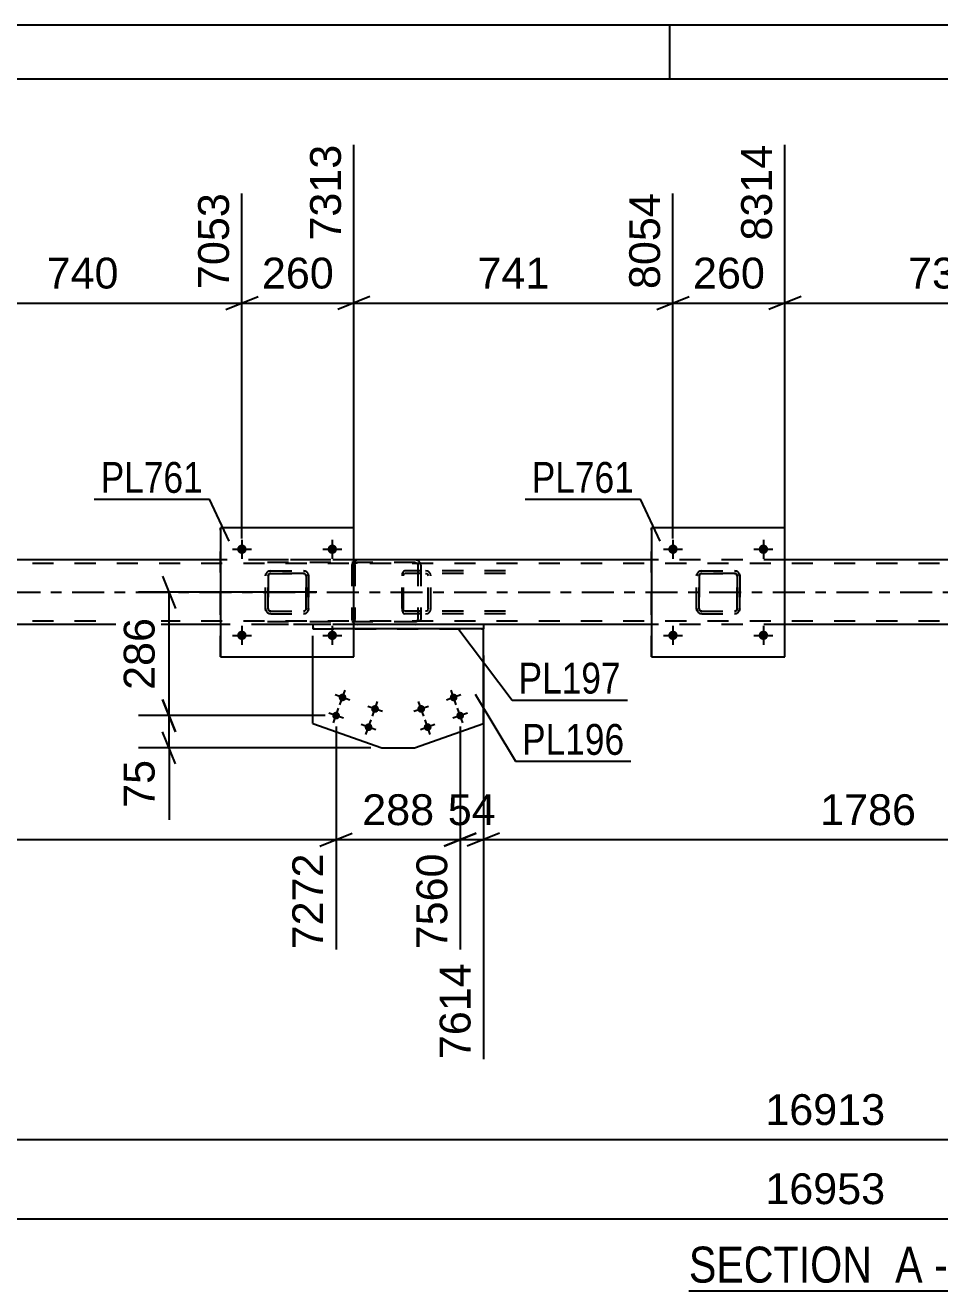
# Model space of a CAD drawing. Header units: millimetres. Extents: x -121 to 720, y -404 to 190.
# Drawn here: x 240 to 324.9, y 72.9 to 190.5 of the extents above; entities that cross this region are included whole.
import ezdxf

# ---------------------------------------------------------------- set-up
doc = ezdxf.new("R2010")
doc.units = ezdxf.units.MM
doc.linetypes.add('DXK_LINE_DOT2', pattern=[3.9198, 1.9599, -1.9599])
doc.linetypes.add('DXK_LINE_DOT3', pattern=[5.9187, 2.979, -0.9799, 0.9799, -0.9799])
doc.styles.add('Arial', font='ARIAL.TTF', dxfattribs={"height": 0.2})
doc.styles.add('Arial Narrow', font='ARIALN.TTF', dxfattribs={"height": 0.2})

# ---------------------------------------------------------------- blocks, each defined once
blk = doc.blocks.new('Unknown-318886794-1117')
at = {"color": 5, "linetype": 'Continuous'}
for p, q in [((719.87, 190.49), (-121.13, 190.49)), ((299.87, 185.49), (299.87, 190.49)), ((714.87, 185.49), (-116.13, 185.49))]:
    blk.add_line(p, q, dxfattribs=at)
blk = doc.blocks.new('Unknown-318886794-12 - 1713')
at = {"color": 6, "linetype": 'Continuous'}
blk.add_line((301.65, 72.94), (329.3, 72.94), dxfattribs=at)
at = {"color": 0, "linetype": 'Continuous'}
for points in [[(319.76, 73.69), (319.76, 77.19), (301.65, 77.19), (301.65, 73.69)], [(323.37, 73.69), (323.37, 77.19), (320.81, 77.19), (320.81, 73.69)], [(325.69, 73.69), (325.69, 77.19), (324.42, 77.19), (324.42, 73.69)], [(329.3, 73.69), (329.3, 77.19), (326.74, 77.19), (326.74, 73.69)]]:
    blk.add_wipeout(points, dxfattribs=at)
at = {"color": 7, "linetype": 'Continuous', "style": 'Arial Narrow'}
for s, p in [('SECTION ', (301.65, 73.69)), ('A', (320.81, 73.69)), ('A', (326.74, 73.69)), ('-', (324.42, 73.69))]:
    blk.add_text(s, height=3.34, dxfattribs=at).set_placement(p)
blk = doc.blocks.new('Part-318886794-1857 - 1713')
at = {"color": 7, "linetype": 'DXK_LINE_DOT2'}
for p in [(282.56, 134.42), (266.71, 131.82)]:
    blk.add_line(p, (266.71, 134.42), dxfattribs=at)
at = {"color": 2, "linetype": 'Continuous'}
for p, q in [((282.56, 125.64), (282.56, 134.42)), ((266.71, 125.64), (266.71, 131.82)), ((266.71, 125.64), (273.11, 123.37)), ((276.15, 123.37), (282.56, 125.64)), ((273.11, 123.37), (276.15, 123.37))]:
    blk.add_line(p, q, dxfattribs=at)
blk = doc.blocks.new('Bolt-318886794-1748 - 1713')
at = {"linetype": 'Continuous'}
for points in [[(279.45, 127.93, -1), (280.13, 128.17, -1)], [(276.44, 126.86, -1), (277.12, 127.1, -1)], [(280.06, 126.24, -1), (280.74, 126.48, -1)], [(277.04, 125.17, -1), (277.72, 125.41, -1)]]:
    blk.add_hatch(color=1, dxfattribs=at).paths.add_polyline_path(points)
at = {"color": 1, "linetype": 'Continuous'}
for p, q in [((280.47, 128.29), (279.12, 127.81)), ((280.03, 127.37), (279.55, 128.73)), ((277.46, 127.22), (276.1, 126.74)), ((277.02, 126.31), (276.54, 127.66)), ((280.64, 125.68), (280.16, 127.04)), ((277.62, 124.61), (277.14, 125.97)), ((281.07, 126.6), (279.72, 126.12)), ((278.06, 125.53), (276.7, 125.05))]:
    blk.add_line(p, q, dxfattribs=at)
blk = doc.blocks.new('Bolt-318886794-2149 - 1713')
at = {"linetype": 'Continuous'}
for points in [[(300.61, 133.82, -1), (299.73, 133.82, -1)], [(309.01, 133.82, -1), (308.13, 133.82, -1)]]:
    blk.add_hatch(color=1, dxfattribs=at).paths.add_polyline_path(points)
at = {"color": 1, "linetype": 'Continuous'}
for p, q in [((300.17, 134.7), (300.17, 132.94)), ((308.57, 134.7), (308.57, 132.94)), ((299.29, 133.82), (301.05, 133.82)), ((307.69, 133.82), (309.45, 133.82))]:
    blk.add_line(p, q, dxfattribs=at)
blk = doc.blocks.new('Part-318886794-1800 - 1713')
at = {"color": 7, "linetype": 'DXK_LINE_DOT2'}
for p, q in [((638.52, 140.5), (-22, 140.5)), ((270.52, 140.82), (258.12, 140.82)), ((310.57, 140.82), (298.17, 140.82)), ((638.52, 135.14), (-22, 135.14)), ((282.56, 134.82), (258.12, 134.82)), ((310.57, 134.82), (298.17, 134.82))]:
    blk.add_line(p, q, dxfattribs=at)
at = {"color": 2, "linetype": 'Continuous'}
for p, q in [((258.12, 140.82), (230.52, 140.82)), ((298.17, 140.82), (270.52, 140.82)), ((338.12, 140.82), (310.57, 140.82)), ((258.12, 134.82), (230.52, 134.82)), ((298.17, 134.82), (282.56, 134.82)), ((338.12, 134.82), (310.57, 134.82))]:
    blk.add_line(p, q, dxfattribs=at)
at = {"color": 7, "linetype": 'DXK_LINE_DOT3'}
blk.add_line((-22, 137.82), (638.52, 137.82), dxfattribs=at)
blk = doc.blocks.new('Bolt-318886794-1847 - 1713')
at = {"linetype": 'Continuous'}
for points in [[(269.13, 128.17, -1), (269.81, 127.93, -1)], [(272.15, 127.1, -1), (272.83, 126.86, -1)], [(268.53, 126.48, -1), (269.21, 126.24, -1)], [(271.55, 125.41, -1), (272.23, 125.17, -1)]]:
    blk.add_hatch(color=1, dxfattribs=at).paths.add_polyline_path(points)
at = {"color": 1, "linetype": 'Continuous'}
for p, q in [((270.15, 127.81), (268.79, 128.29)), ((269.23, 127.37), (269.71, 128.73)), ((268.63, 125.68), (269.11, 127.04)), ((273.17, 126.74), (271.81, 127.22)), ((272.25, 126.31), (272.73, 127.66)), ((269.55, 126.12), (268.19, 126.6)), ((271.65, 124.61), (272.13, 125.97)), ((272.56, 125.05), (271.21, 125.53))]:
    blk.add_line(p, q, dxfattribs=at)
blk = doc.blocks.new('Part-318886794-1852 - 1713')
at = {"color": 7, "linetype": 'DXK_LINE_DOT2'}
for p, q in [((282.56, 134.82), (266.71, 134.82)), ((266.71, 134.82), (266.71, 134.42)), ((270.52, 134.82), (266.71, 134.82)), ((266.71, 134.42), (282.56, 134.42)), ((270.52, 134.42), (266.71, 134.42))]:
    blk.add_line(p, q, dxfattribs=at)
at = {"color": 2, "linetype": 'Continuous'}
for p, q in [((282.56, 134.82), (270.52, 134.82)), ((282.56, 134.42), (270.52, 134.42)), ((282.56, 134.82), (282.56, 134.82)), ((282.56, 134.82), (282.56, 134.42))]:
    blk.add_line(p, q, dxfattribs=at)
blk = doc.blocks.new('Bolt-318886794-2151 - 1713')
at = {"linetype": 'Continuous'}
for points in [[(260.56, 133.82, -1), (259.68, 133.82, -1)], [(268.96, 133.82, -1), (268.08, 133.82, -1)]]:
    blk.add_hatch(color=1, dxfattribs=at).paths.add_polyline_path(points)
at = {"color": 1, "linetype": 'Continuous'}
for p, q in [((260.12, 134.7), (260.12, 132.94)), ((268.52, 134.7), (268.52, 132.94)), ((259.24, 133.82), (261, 133.82)), ((267.64, 133.82), (269.4, 133.82))]:
    blk.add_line(p, q, dxfattribs=at)
blk = doc.blocks.new('Part-318886794-2063 - 1713')
at = {"color": 7, "linetype": 'DXK_LINE_DOT2'}
for p, q in [((275.02, 139.52), (275, 139.34)), ((275, 136.3), (275, 139.34)), ((275.08, 139.68), (275.02, 139.52)), ((275.16, 139.78), (275.08, 139.68)), ((275.13, 139.34), (275.14, 139.43)), ((275.13, 136.3), (275.13, 139.34)), ((275.14, 139.43), (275.17, 139.51)), ((275.27, 139.82), (275.16, 139.78)), ((275.17, 139.51), (275.22, 139.56)), ((275.22, 139.56), (275.27, 139.58)), ((284.62, 139.82), (275.27, 139.82)), ((284.62, 139.58), (275.27, 139.58)), ((276.73, 139.58), (276.73, 139.82)), ((277.37, 139.78), (277.18, 139.82)), ((277.18, 139.58), (277.28, 139.56)), ((277.28, 139.56), (277.36, 139.51)), ((277.36, 139.51), (277.41, 139.43)), ((277.41, 139.43), (277.43, 139.34)), ((277.43, 136.3), (277.43, 139.34)), ((277.68, 139.34), (277.64, 139.52)), ((277.68, 136.3), (277.68, 139.34)), ((275, 136.3), (275.02, 136.11)), ((275.02, 136.11), (275.08, 135.96)), ((275.08, 135.96), (275.16, 135.85)), ((275.14, 136.2), (275.13, 136.3)), ((275.17, 136.13), (275.14, 136.2)), ((275.16, 135.85), (275.27, 135.82)), ((275.22, 136.07), (275.17, 136.13)), ((275.27, 136.06), (275.22, 136.07)), ((284.62, 136.06), (275.27, 136.06)), ((284.62, 135.82), (275.27, 135.82)), ((276.73, 135.82), (276.73, 136.06)), ((277.28, 136.07), (277.18, 136.06)), ((277.18, 135.82), (277.37, 135.85)), ((277.36, 136.13), (277.28, 136.07)), ((277.41, 136.2), (277.36, 136.13)), ((277.43, 136.3), (277.41, 136.2)), ((277.64, 136.11), (277.68, 136.3))]:
    blk.add_line(p, q, dxfattribs=at)
for centre, start, end in [((277.19, 139.32), 23.8951, 68.8487), ((277.19, 136.31), 291.1513, 336.1049)]:
    blk.add_arc(centre, 0.492, start, end, dxfattribs=at)
blk = doc.blocks.new('Part-318886794-2068 - 1713')
at = {"color": 2, "linetype": 'Continuous'}
for p, q in [((258.12, 143.82), (258.12, 131.82)), ((270.52, 143.82), (258.12, 143.82)), ((270.52, 131.82), (270.52, 143.82)), ((258.12, 131.82), (270.52, 131.82))]:
    blk.add_line(p, q, dxfattribs=at)
at = {"color": 7, "linetype": 'DXK_LINE_DOT2'}
for p, q in [((258.12, 131.82), (258.12, 143.82)), ((270.52, 131.82), (270.52, 143.82))]:
    blk.add_line(p, q, dxfattribs=at)
blk = doc.blocks.new('Part-318886794-2069 - 1713')
at = {"color": 7, "linetype": 'DXK_LINE_DOT2'}
for p, q in [((302.37, 139.34), (302.41, 139.52)), ((302.41, 139.52), (302.37, 139.34)), ((302.37, 136.3), (302.37, 139.34)), ((302.37, 139.34), (302.37, 139.34)), ((302.37, 136.3), (302.37, 139.34)), ((302.61, 139.34), (302.63, 139.43)), ((302.63, 139.43), (302.61, 139.34)), ((302.61, 136.3), (302.61, 139.34)), ((302.61, 139.34), (302.61, 139.34)), ((302.61, 139.34), (302.61, 136.3)), ((302.63, 139.43), (302.68, 139.51)), ((302.68, 139.51), (302.63, 139.43)), ((302.67, 139.78), (302.85, 139.82)), ((302.85, 139.82), (302.67, 139.78)), ((302.68, 139.51), (302.76, 139.56)), ((302.76, 139.56), (302.68, 139.51)), ((302.76, 139.56), (302.85, 139.58)), ((302.85, 139.58), (302.76, 139.56)), ((302.85, 139.82), (305.89, 139.82)), ((302.85, 139.82), (302.85, 139.82)), ((302.85, 139.82), (305.89, 139.82)), ((302.85, 139.58), (305.89, 139.58)), ((302.85, 139.58), (302.85, 139.58)), ((305.89, 139.58), (302.85, 139.58)), ((305.89, 139.82), (305.89, 139.82)), ((305.89, 139.82), (306.07, 139.78)), ((306.07, 139.78), (305.89, 139.82)), ((305.89, 139.58), (305.89, 139.58)), ((305.89, 139.58), (305.98, 139.56)), ((305.98, 139.56), (305.89, 139.58)), ((305.98, 139.56), (306.06, 139.51)), ((306.06, 139.51), (305.98, 139.56)), ((306.06, 139.51), (306.11, 139.43)), ((306.11, 139.43), (306.06, 139.51)), ((306.11, 139.43), (306.13, 139.34)), ((306.13, 139.34), (306.11, 139.43)), ((306.13, 136.3), (306.13, 139.34)), ((306.13, 139.34), (306.13, 139.34)), ((306.13, 139.34), (306.13, 136.3)), ((306.33, 139.52), (306.37, 139.34)), ((306.37, 139.34), (306.33, 139.52)), ((306.37, 136.3), (306.37, 139.34)), ((306.37, 139.34), (306.37, 139.34)), ((306.37, 139.34), (306.37, 136.3)), ((302.37, 136.3), (302.37, 136.3)), ((302.41, 136.11), (302.37, 136.3)), ((302.37, 136.3), (302.41, 136.11)), ((302.61, 136.3), (302.61, 136.3)), ((302.63, 136.2), (302.61, 136.3)), ((302.61, 136.3), (302.63, 136.2)), ((302.68, 136.13), (302.63, 136.2)), ((302.63, 136.2), (302.68, 136.13)), ((302.85, 135.82), (302.67, 135.85)), ((302.67, 135.85), (302.85, 135.82)), ((302.76, 136.07), (302.68, 136.13)), ((302.68, 136.13), (302.76, 136.07)), ((302.85, 136.06), (302.76, 136.07)), ((302.76, 136.07), (302.85, 136.06)), ((302.85, 136.06), (305.89, 136.06)), ((302.85, 136.06), (302.85, 136.06)), ((302.85, 136.06), (305.89, 136.06)), ((302.85, 135.82), (305.89, 135.82)), ((302.85, 135.82), (302.85, 135.82)), ((302.85, 135.82), (305.89, 135.82)), ((305.98, 136.07), (305.89, 136.06)), ((305.89, 136.06), (305.98, 136.07)), ((305.89, 136.06), (305.89, 136.06)), ((306.07, 135.85), (305.89, 135.82)), ((305.89, 135.82), (306.07, 135.85)), ((305.89, 135.82), (305.89, 135.82)), ((306.06, 136.13), (305.98, 136.07)), ((305.98, 136.07), (306.06, 136.13)), ((306.11, 136.2), (306.06, 136.13)), ((306.06, 136.13), (306.11, 136.2)), ((306.13, 136.3), (306.11, 136.2)), ((306.11, 136.2), (306.13, 136.3)), ((306.13, 136.3), (306.13, 136.3)), ((306.37, 136.3), (306.33, 136.11)), ((306.33, 136.11), (306.37, 136.3)), ((306.37, 136.3), (306.37, 136.3))]:
    blk.add_line(p, q, dxfattribs=at)
at = {"color": 7, "linetype": 'DXK_LINE_DOT3'}
blk.add_line((304.37, 137.82), (304.37, 137.82), dxfattribs=at)
at = {"color": 7, "linetype": 'DXK_LINE_DOT2'}
for centre, start, end in [((302.85, 139.34), 112.5, 157.5), ((302.85, 139.34), 112.5, 157.5), ((305.89, 139.34), 22.5, 67.5), ((305.89, 139.34), 22.5, 67.5), ((302.85, 136.3), 202.5, 247.5), ((302.85, 136.3), 202.5, 247.5), ((305.89, 136.3), 292.5, 337.5), ((305.89, 136.3), 292.5, 337.5)]:
    blk.add_arc(centre, 0.48, start, end, dxfattribs=at)
blk = doc.blocks.new('Part-318886794-2074 - 1713')
at = {"color": 2, "linetype": 'Continuous'}
for p, q in [((298.17, 143.82), (298.17, 131.82)), ((310.57, 143.82), (298.17, 143.82)), ((310.57, 131.82), (310.57, 143.82)), ((298.17, 131.82), (310.57, 131.82))]:
    blk.add_line(p, q, dxfattribs=at)
at = {"color": 7, "linetype": 'DXK_LINE_DOT2'}
for p, q in [((298.17, 131.82), (298.17, 143.82)), ((310.57, 131.82), (310.57, 143.82))]:
    blk.add_line(p, q, dxfattribs=at)
blk = doc.blocks.new('Part-318886794-2100 - 1713')
at = {"color": 7, "linetype": 'DXK_LINE_DOT2'}
for p, q in [((276.22, 140.82), (262.32, 140.82)), ((276.22, 140.58), (262.32, 140.58)), ((270.38, 140.47), (270.35, 140.34)), ((270.35, 140.34), (270.35, 135.3)), ((270.39, 140.52), (270.38, 140.47)), ((270.6, 140.34), (270.62, 140.43)), ((270.6, 140.34), (270.6, 135.3)), ((270.62, 140.43), (270.68, 140.51)), ((270.86, 140.82), (270.66, 140.78)), ((270.68, 140.51), (270.76, 140.56)), ((270.76, 140.56), (270.86, 140.58)), ((276.42, 140.78), (276.22, 140.82)), ((276.22, 140.58), (276.32, 140.56)), ((276.32, 140.56), (276.4, 140.51)), ((276.4, 140.51), (276.46, 140.43)), ((276.46, 140.43), (276.48, 140.34)), ((276.48, 140.34), (276.48, 135.3)), ((276.7, 140.5), (276.69, 140.52)), ((276.73, 140.34), (276.7, 140.5)), ((276.73, 140.34), (276.73, 135.3)), ((270.35, 135.3), (270.36, 135.23)), ((270.36, 135.23), (270.39, 135.11)), ((270.62, 135.23), (270.6, 135.3)), ((270.62, 135.2), (270.62, 135.23)), ((270.68, 135.13), (270.62, 135.2)), ((276.46, 135.2), (276.4, 135.13)), ((276.46, 135.23), (276.48, 135.3)), ((276.46, 135.2), (276.46, 135.23)), ((276.69, 135.11), (276.72, 135.21)), ((276.72, 135.21), (276.73, 135.3)), ((276.22, 135.06), (262.32, 135.06)), ((276.22, 134.82), (262.32, 134.82)), ((270.66, 134.85), (270.86, 134.82)), ((270.76, 135.07), (270.68, 135.13)), ((270.86, 135.06), (270.76, 135.07)), ((276.32, 135.07), (276.22, 135.06)), ((276.22, 134.82), (276.42, 134.85)), ((276.4, 135.13), (276.32, 135.07))]:
    blk.add_line(p, q, dxfattribs=at)
for centre, start, end in [((270.84, 140.32), 110.7583, 155.6801), ((276.24, 140.32), 24.3199, 69.2417), ((270.84, 135.32), 204.3199, 249.2417)]:
    blk.add_arc(centre, 0.496, start, end, dxfattribs=at)
blk = doc.blocks.new('Bolt-318886794-2106 - 1713')
at = {"linetype": 'Continuous'}
for points in [[(300.61, 141.82, -1), (299.73, 141.82, -1)], [(309.01, 141.82, -1), (308.13, 141.82, -1)]]:
    blk.add_hatch(color=1, dxfattribs=at).paths.add_polyline_path(points)
at = {"color": 1, "linetype": 'Continuous'}
for p, q in [((300.17, 142.7), (300.17, 140.94)), ((308.57, 142.7), (308.57, 140.94)), ((299.29, 141.82), (301.05, 141.82)), ((307.69, 141.82), (309.45, 141.82))]:
    blk.add_line(p, q, dxfattribs=at)
blk = doc.blocks.new('Part-318886794-2122 - 1713')
at = {"color": 7, "linetype": 'DXK_LINE_DOT2'}
for p, q in [((262.32, 139.34), (262.35, 139.52)), ((262.35, 139.52), (262.32, 139.34)), ((262.32, 136.3), (262.32, 139.34)), ((262.32, 139.34), (262.32, 139.34)), ((262.32, 136.3), (262.32, 139.34)), ((262.56, 139.34), (262.58, 139.43)), ((262.58, 139.43), (262.56, 139.34)), ((262.56, 136.3), (262.56, 139.34)), ((262.56, 139.34), (262.56, 139.34)), ((262.56, 139.34), (262.56, 136.3)), ((262.58, 139.43), (262.63, 139.51)), ((262.63, 139.51), (262.58, 139.43)), ((262.61, 139.78), (262.8, 139.82)), ((262.8, 139.82), (262.61, 139.78)), ((262.63, 139.51), (262.71, 139.56)), ((262.71, 139.56), (262.63, 139.51)), ((262.71, 139.56), (262.8, 139.58)), ((262.8, 139.58), (262.71, 139.56)), ((262.8, 139.82), (265.84, 139.82)), ((262.8, 139.82), (262.8, 139.82)), ((262.8, 139.82), (265.84, 139.82)), ((262.8, 139.58), (265.84, 139.58)), ((262.8, 139.58), (262.8, 139.58)), ((265.84, 139.58), (262.8, 139.58)), ((265.84, 139.82), (265.84, 139.82)), ((265.84, 139.82), (266.02, 139.78)), ((266.02, 139.78), (265.84, 139.82)), ((265.84, 139.58), (265.84, 139.58)), ((265.84, 139.58), (265.93, 139.56)), ((265.93, 139.56), (265.84, 139.58)), ((265.93, 139.56), (266.01, 139.51)), ((266.01, 139.51), (265.93, 139.56)), ((266.01, 139.51), (266.06, 139.43)), ((266.06, 139.43), (266.01, 139.51)), ((266.06, 139.43), (266.08, 139.34)), ((266.08, 139.34), (266.06, 139.43)), ((266.08, 136.3), (266.08, 139.34)), ((266.08, 139.34), (266.08, 139.34)), ((266.08, 139.34), (266.08, 136.3)), ((266.28, 139.52), (266.32, 139.34)), ((266.32, 139.34), (266.28, 139.52)), ((266.32, 136.3), (266.32, 139.34)), ((266.32, 139.34), (266.32, 139.34)), ((266.32, 139.34), (266.32, 136.3)), ((262.32, 136.3), (262.32, 136.3)), ((262.35, 136.11), (262.32, 136.3)), ((262.32, 136.3), (262.35, 136.11)), ((262.56, 136.3), (262.56, 136.3)), ((262.58, 136.2), (262.56, 136.3)), ((262.56, 136.3), (262.58, 136.2)), ((262.63, 136.13), (262.58, 136.2)), ((262.58, 136.2), (262.63, 136.13)), ((262.8, 135.82), (262.61, 135.85)), ((262.61, 135.85), (262.8, 135.82)), ((262.71, 136.07), (262.63, 136.13)), ((262.63, 136.13), (262.71, 136.07)), ((262.8, 136.06), (262.71, 136.07)), ((262.71, 136.07), (262.8, 136.06)), ((262.8, 136.06), (265.84, 136.06)), ((262.8, 136.06), (262.8, 136.06)), ((262.8, 136.06), (265.84, 136.06)), ((262.8, 135.82), (265.84, 135.82)), ((262.8, 135.82), (262.8, 135.82)), ((262.8, 135.82), (265.84, 135.82)), ((265.93, 136.07), (265.84, 136.06)), ((265.84, 136.06), (265.93, 136.07)), ((265.84, 136.06), (265.84, 136.06)), ((266.02, 135.85), (265.84, 135.82)), ((265.84, 135.82), (266.02, 135.85)), ((265.84, 135.82), (265.84, 135.82)), ((266.01, 136.13), (265.93, 136.07)), ((265.93, 136.07), (266.01, 136.13)), ((266.06, 136.2), (266.01, 136.13)), ((266.01, 136.13), (266.06, 136.2)), ((266.08, 136.3), (266.06, 136.2)), ((266.06, 136.2), (266.08, 136.3)), ((266.08, 136.3), (266.08, 136.3)), ((266.32, 136.3), (266.28, 136.11)), ((266.28, 136.11), (266.32, 136.3)), ((266.32, 136.3), (266.32, 136.3))]:
    blk.add_line(p, q, dxfattribs=at)
at = {"color": 7, "linetype": 'DXK_LINE_DOT3'}
blk.add_line((264.32, 137.82), (264.32, 137.82), dxfattribs=at)
at = {"color": 7, "linetype": 'DXK_LINE_DOT2'}
for centre, start, end in [((262.8, 139.34), 112.5, 157.5), ((262.8, 139.34), 112.5, 157.5), ((265.84, 139.34), 22.5, 67.5), ((265.84, 139.34), 22.5, 67.5), ((262.8, 136.3), 202.5, 247.5), ((262.8, 136.3), 202.5, 247.5), ((265.84, 136.3), 292.5, 337.5), ((265.84, 136.3), 292.5, 337.5)]:
    blk.add_arc(centre, 0.48, start, end, dxfattribs=at)
blk = doc.blocks.new('Bolt-318886794-2150 - 1713')
at = {"linetype": 'Continuous'}
for points in [[(260.56, 141.82, -1), (259.68, 141.82, -1)], [(268.96, 141.82, -1), (268.08, 141.82, -1)]]:
    blk.add_hatch(color=1, dxfattribs=at).paths.add_polyline_path(points)
at = {"color": 1, "linetype": 'Continuous'}
for p, q in [((260.12, 142.7), (260.12, 140.94)), ((268.52, 142.7), (268.52, 140.94)), ((259.24, 141.82), (261, 141.82)), ((267.64, 141.82), (269.4, 141.82))]:
    blk.add_line(p, q, dxfattribs=at)
blk = doc.blocks.new('StraightDimension-318886794-2796 - 1713')
at = {"color": 7, "linetype": 'Continuous'}
for p, q in [((230.52, 141.82), (230.52, 179.38)), ((260.12, 142.82), (260.12, 174.88)), ((232.02, 165.29), (229.02, 164.09)), ((230.52, 164.69), (260.12, 164.69)), ((258.62, 164.09), (261.62, 165.29))]:
    blk.add_line(p, q, dxfattribs=at)
at = {"color": 0}
blk.add_wipeout([(249.25, 165.44), (249.25, 169.64), (241.38, 169.64), (241.38, 165.44)], dxfattribs=at)
at = {"color": 3, "style": 'Arial'}
blk.add_text('740', height=2.865, dxfattribs=at).set_placement((241.98, 166.04))
at = {"color": 0, "linetype": 'Continuous'}
blk.add_wipeout([(259.52, 175.48), (255.32, 175.48), (255.32, 165.39), (259.52, 165.39)], dxfattribs=at)
at = {"color": 3, "linetype": 'Continuous', "style": 'Arial'}
blk.add_text('7053', height=2.865, rotation=90.0002, dxfattribs=at).set_placement((258.92, 165.99))
blk = doc.blocks.new('StraightDimension-318886794-2277 - 1713')
at = {"color": 7, "linetype": 'Continuous'}
for p, q in [((197.43, 131.82), (197.43, 94.45)), ((268.87, 125.36), (268.87, 104.65)), ((198.93, 115.44), (195.93, 114.24)), ((267.37, 114.24), (270.37, 115.44)), ((197.43, 114.84), (268.87, 114.84))]:
    blk.add_line(p, q, dxfattribs=at)
at = {"color": 0}
blk.add_wipeout([(238.2, 115.59), (238.2, 119.79), (228.1, 119.79), (228.1, 115.59)], dxfattribs=at)
at = {"color": 3, "style": 'Arial'}
blk.add_text('1786', height=2.865, dxfattribs=at).set_placement((228.7, 116.19))
at = {"color": 0, "linetype": 'Continuous'}
blk.add_wipeout([(268.27, 114.14), (264.07, 114.14), (264.07, 104.05), (268.27, 104.05)], dxfattribs=at)
at = {"color": 3, "linetype": 'Continuous', "style": 'Arial'}
blk.add_text('7272', height=2.865, rotation=90.0002, dxfattribs=at).set_placement((267.67, 104.65))
blk = doc.blocks.new('StraightDimension-318886794-2461 - 1713')
at = {"color": 7, "linetype": 'Continuous'}
blk.add_line((-22, 86.98), (650.62, 86.98), dxfattribs=at)
at = {"color": 0}
blk.add_wipeout([(320.47, 87.73), (320.47, 91.93), (308.15, 91.93), (308.15, 87.73)], dxfattribs=at)
at = {"color": 3, "style": 'Arial'}
blk.add_text('16913', height=2.865, dxfattribs=at).set_placement((308.75, 88.33))
blk = doc.blocks.new('StraightDimension-318886794-2166 - 1713')
at = {"color": 7, "linetype": 'Continuous'}
for p, q in [((282.56, 131.96), (282.56, 94.45)), ((280.4, 125.36), (280.4, 104.65)), ((278.9, 114.24), (281.9, 115.44)), ((284.06, 115.44), (281.06, 114.24)), ((280.4, 114.84), (282.56, 114.84))]:
    blk.add_line(p, q, dxfattribs=at)
at = {"color": 0, "linetype": 'Continuous'}
blk.add_wipeout([(281.96, 103.94), (277.76, 103.94), (277.76, 93.85), (281.96, 93.85)], dxfattribs=at)
at = {"color": 3, "linetype": 'Continuous', "style": 'Arial'}
blk.add_text('7614', height=2.865, rotation=90.0002, dxfattribs=at).set_placement((281.36, 94.45))
at = {"color": 0}
blk.add_wipeout([(284.3, 115.59), (284.3, 119.79), (278.65, 119.79), (278.65, 115.59)], dxfattribs=at)
at = {"color": 3, "style": 'Arial'}
blk.add_text('54', height=2.865, dxfattribs=at).set_placement((279.25, 116.19))
blk = doc.blocks.new('StraightDimension-318886794-2205 - 1713')
at = {"color": 7, "linetype": 'Continuous'}
for p, q in [((282.56, 131.96), (282.56, 94.45)), ((354, 125.36), (354, 104.65)), ((284.06, 115.44), (281.06, 114.24)), ((352.5, 114.24), (355.5, 115.44)), ((282.56, 114.84), (354, 114.84))]:
    blk.add_line(p, q, dxfattribs=at)
at = {"color": 0}
blk.add_wipeout([(323.33, 115.59), (323.33, 119.79), (313.24, 119.79), (313.24, 115.59)], dxfattribs=at)
at = {"color": 3, "style": 'Arial'}
blk.add_text('1786', height=2.865, dxfattribs=at).set_placement((313.84, 116.19))
at = {"color": 0, "linetype": 'Continuous'}
blk.add_wipeout([(353.4, 114.14), (349.2, 114.14), (349.2, 104.05), (353.4, 104.05)], dxfattribs=at)
at = {"color": 3, "linetype": 'Continuous', "style": 'Arial'}
blk.add_text('9400', height=2.865, rotation=90.0002, dxfattribs=at).set_placement((352.8, 104.65))
blk = doc.blocks.new('StraightDimension-318886794-2241 - 1713')
at = {"color": 7, "linetype": 'Continuous'}
for p, q in [((268.87, 125.36), (268.87, 104.65)), ((280.4, 125.36), (280.4, 104.65)), ((267.37, 114.24), (270.37, 115.44)), ((281.9, 115.44), (278.9, 114.24)), ((268.87, 114.84), (280.4, 114.84))]:
    blk.add_line(p, q, dxfattribs=at)
at = {"color": 0}
blk.add_wipeout([(278.57, 115.59), (278.57, 119.79), (270.7, 119.79), (270.7, 115.59)], dxfattribs=at)
at = {"color": 0, "linetype": 'Continuous'}
blk.add_wipeout([(279.8, 114.14), (275.6, 114.14), (275.6, 104.05), (279.8, 104.05)], dxfattribs=at)
at = {"color": 3, "style": 'Arial'}
blk.add_text('288', height=2.865, dxfattribs=at).set_placement((271.3, 116.19))
at = {"color": 3, "linetype": 'Continuous', "style": 'Arial'}
blk.add_text('7560', height=2.865, rotation=90.0002, dxfattribs=at).set_placement((279.2, 104.65))
blk = doc.blocks.new('StraightDimension-318886794-2786 - 1713')
at = {"color": 7, "linetype": 'Continuous'}
for p, q in [((270.52, 138.82), (270.52, 179.38)), ((260.12, 142.82), (260.12, 174.88)), ((258.62, 164.09), (261.62, 165.29)), ((260.12, 164.69), (270.52, 164.69)), ((272.02, 165.29), (269.02, 164.09))]:
    blk.add_line(p, q, dxfattribs=at)
at = {"color": 0}
blk.add_wipeout([(269.25, 165.44), (269.25, 169.64), (261.38, 169.64), (261.38, 165.44)], dxfattribs=at)
at = {"color": 3, "style": 'Arial'}
blk.add_text('260', height=2.865, dxfattribs=at).set_placement((261.98, 166.04))
at = {"color": 0, "linetype": 'Continuous'}
blk.add_wipeout([(269.92, 179.98), (265.72, 179.98), (265.72, 169.89), (269.92, 169.89)], dxfattribs=at)
at = {"color": 3, "linetype": 'Continuous', "style": 'Arial'}
blk.add_text('7313', height=2.865, rotation=90.0002, dxfattribs=at).set_placement((269.32, 170.49))
blk = doc.blocks.new('StraightDimension-318886794-2434 - 1713')
at = {"color": 7, "linetype": 'Continuous'}
blk.add_line((-22.8, 79.63), (651.42, 79.63), dxfattribs=at)
at = {"color": 0}
blk.add_wipeout([(320.47, 80.38), (320.47, 84.58), (308.15, 84.58), (308.15, 80.38)], dxfattribs=at)
at = {"color": 3, "style": 'Arial'}
blk.add_text('16953', height=2.865, dxfattribs=at).set_placement((308.75, 80.98))
blk = doc.blocks.new('StraightDimension-318886794-2627 - 1713')
at = {"color": 7, "linetype": 'Continuous'}
for p, q in [((252.76, 127.86), (253.96, 124.86)), ((267.87, 126.36), (250.51, 126.36)), ((253.36, 123.37), (253.36, 126.36)), ((253.96, 121.87), (252.76, 124.87)), ((272.11, 123.37), (250.51, 123.37)), ((253.36, 123.37), (253.36, 116.67)), ((253.36, 123.37), (253.36, 116.67))]:
    blk.add_line(p, q, dxfattribs=at)
at = {"color": 0}
blk.add_wipeout([(252.61, 122.84), (248.41, 122.84), (248.41, 117.19), (252.61, 117.19)], dxfattribs=at)
at = {"color": 3, "style": 'Arial'}
blk.add_text('75', height=2.865, rotation=90.0002, dxfattribs=at).set_placement((252.01, 117.79))
blk = doc.blocks.new('StraightDimension-318886794-2637 - 1713')
at = {"color": 7, "linetype": 'Continuous'}
for p, q in [((252.76, 139.32), (253.96, 136.32)), ((267.07, 137.82), (250.51, 137.82)), ((253.36, 126.36), (253.36, 137.82)), ((253.96, 124.86), (252.76, 127.86)), ((267.87, 126.36), (250.51, 126.36))]:
    blk.add_line(p, q, dxfattribs=at)
at = {"color": 0}
blk.add_wipeout([(252.61, 136.02), (248.41, 136.02), (248.41, 128.15), (252.61, 128.15)], dxfattribs=at)
at = {"color": 3, "style": 'Arial'}
blk.add_text('286', height=2.865, rotation=90.0002, dxfattribs=at).set_placement((252.01, 128.75))
blk = doc.blocks.new('StraightDimension-318886794-2738 - 1713')
at = {"color": 7, "linetype": 'Continuous'}
for p, q in [((310.57, 141.82), (310.57, 179.38)), ((340.12, 142.82), (340.12, 174.88)), ((312.07, 165.29), (309.07, 164.09)), ((310.57, 164.69), (340.12, 164.69)), ((338.62, 164.09), (341.62, 165.29))]:
    blk.add_line(p, q, dxfattribs=at)
at = {"color": 0}
blk.add_wipeout([(329.28, 165.44), (329.28, 169.64), (321.41, 169.64), (321.41, 165.44)], dxfattribs=at)
at = {"color": 3, "style": 'Arial'}
blk.add_text('739', height=2.865, dxfattribs=at).set_placement((322.01, 166.04))
at = {"color": 0, "linetype": 'Continuous'}
blk.add_wipeout([(339.52, 175.48), (335.32, 175.48), (335.32, 165.39), (339.52, 165.39)], dxfattribs=at)
at = {"color": 3, "linetype": 'Continuous', "style": 'Arial'}
blk.add_text('9053', height=2.865, rotation=90.0002, dxfattribs=at).set_placement((338.92, 165.99))
blk = doc.blocks.new('StraightDimension-318886794-2757 - 1713')
at = {"color": 7, "linetype": 'Continuous'}
for p, q in [((310.57, 141.82), (310.57, 179.38)), ((300.17, 142.82), (300.17, 174.88)), ((298.67, 164.09), (301.67, 165.29)), ((300.17, 164.69), (310.57, 164.69)), ((312.07, 165.29), (309.07, 164.09))]:
    blk.add_line(p, q, dxfattribs=at)
at = {"color": 0}
blk.add_wipeout([(309.31, 165.44), (309.31, 169.64), (301.43, 169.64), (301.43, 165.44)], dxfattribs=at)
at = {"color": 3, "style": 'Arial'}
blk.add_text('260', height=2.865, dxfattribs=at).set_placement((302.03, 166.04))
at = {"color": 0, "linetype": 'Continuous'}
blk.add_wipeout([(309.97, 179.98), (305.77, 179.98), (305.77, 169.89), (309.97, 169.89)], dxfattribs=at)
at = {"color": 3, "linetype": 'Continuous', "style": 'Arial'}
blk.add_text('8314', height=2.865, rotation=90.0002, dxfattribs=at).set_placement((309.37, 170.49))
blk = doc.blocks.new('StraightDimension-318886794-2776 - 1713')
at = {"color": 7, "linetype": 'Continuous'}
for p, q in [((270.52, 138.82), (270.52, 179.38)), ((300.17, 142.82), (300.17, 174.88)), ((272.02, 165.29), (269.02, 164.09)), ((270.52, 164.69), (300.17, 164.69)), ((298.67, 164.09), (301.67, 165.29))]:
    blk.add_line(p, q, dxfattribs=at)
at = {"color": 0}
blk.add_wipeout([(289.28, 165.44), (289.28, 169.64), (281.41, 169.64), (281.41, 165.44)], dxfattribs=at)
at = {"color": 3, "style": 'Arial'}
blk.add_text('741', height=2.865, dxfattribs=at).set_placement((282.01, 166.04))
at = {"color": 0, "linetype": 'Continuous'}
blk.add_wipeout([(299.57, 175.48), (295.37, 175.48), (295.37, 165.39), (299.57, 165.39)], dxfattribs=at)
at = {"color": 3, "linetype": 'Continuous', "style": 'Arial'}
blk.add_text('8054', height=2.865, rotation=90.0002, dxfattribs=at).set_placement((298.97, 165.99))
blk = doc.blocks.new('Mark-318886794-1848 - 1713')
at = {"color": 30, "linetype": 'Continuous'}
for p, q in [((280.19, 134.5), (285.22, 127.81)), ((285.22, 127.81), (295.93, 127.81))]:
    blk.add_line(p, q, dxfattribs=at)
at = {"color": 0}
blk.add_wipeout([(295.33, 128.41), (295.33, 131.41), (285.82, 131.41), (285.82, 128.41)], dxfattribs=at)
blk.add_wipeout([(295.33, 128.41), (295.33, 131.41), (285.82, 131.41), (285.82, 128.41)], dxfattribs=at)
at = {"color": 3, "style": 'Arial Narrow'}
blk.add_text('PL197', height=2.863, dxfattribs=at).set_placement((285.82, 128.41))
blk = doc.blocks.new('Mark-318886794-1853 - 1713')
at = {"color": 30, "linetype": 'Continuous'}
for p, q in [((281.8, 128.36), (285.55, 122.12)), ((285.55, 122.12), (296.25, 122.12))]:
    blk.add_line(p, q, dxfattribs=at)
at = {"color": 0}
blk.add_wipeout([(295.65, 122.72), (295.65, 125.72), (286.15, 125.72), (286.15, 122.72)], dxfattribs=at)
blk.add_wipeout([(295.65, 122.72), (295.65, 125.72), (286.15, 125.72), (286.15, 122.72)], dxfattribs=at)
at = {"color": 3, "style": 'Arial Narrow'}
blk.add_text('PL196', height=2.863, dxfattribs=at).set_placement((286.15, 122.72))
blk = doc.blocks.new('Mark-318886794-2064 - 1713')
at = {"color": 30, "linetype": 'Continuous'}
for p in [(246.4, 146.46), (258.93, 142.56)]:
    blk.add_line(p, (257.1, 146.46), dxfattribs=at)
at = {"color": 0}
blk.add_wipeout([(256.5, 147.06), (256.5, 150.06), (247, 150.06), (247, 147.06)], dxfattribs=at)
blk.add_wipeout([(256.5, 147.06), (256.5, 150.06), (247, 150.06), (247, 147.06)], dxfattribs=at)
at = {"color": 3, "style": 'Arial Narrow'}
blk.add_text('PL761', height=2.863, dxfattribs=at).set_placement((247, 147.06))
blk = doc.blocks.new('Mark-318886794-2070 - 1713')
at = {"color": 30, "linetype": 'Continuous'}
for p in [(286.45, 146.46), (298.98, 142.56)]:
    blk.add_line(p, (297.16, 146.46), dxfattribs=at)
at = {"color": 0}
blk.add_wipeout([(296.56, 147.06), (296.56, 150.06), (287.05, 150.06), (287.05, 147.06)], dxfattribs=at)
blk.add_wipeout([(296.56, 147.06), (296.56, 150.06), (287.05, 150.06), (287.05, 147.06)], dxfattribs=at)
at = {"color": 3, "style": 'Arial Narrow'}
blk.add_text('PL761', height=2.863, dxfattribs=at).set_placement((287.05, 147.06))

msp = doc.modelspace()

# ---------------------------------------------------------------- block references
for name in ['Unknown-318886794-1117', 'Part-318886794-2068 - 1713', 'Part-318886794-2074 - 1713', 'Bolt-318886794-2150 - 1713', 'Bolt-318886794-2106 - 1713', 'Part-318886794-1800 - 1713', 'Part-318886794-2100 - 1713', 'Part-318886794-2122 - 1713', 'Part-318886794-2063 - 1713', 'Part-318886794-2069 - 1713', 'Bolt-318886794-2151 - 1713', 'Part-318886794-1852 - 1713', 'Part-318886794-1857 - 1713', 'Bolt-318886794-2149 - 1713', 'Bolt-318886794-1847 - 1713', 'Bolt-318886794-1748 - 1713']:
    msp.add_blockref(name, (0, 0))

# ---------------------------------------------------------------- next in the draw order: block references
for name in ['StraightDimension-318886794-2796 - 1713', 'StraightDimension-318886794-2738 - 1713', 'StraightDimension-318886794-2277 - 1713', 'Unknown-318886794-12 - 1713']:
    msp.add_blockref(name, (0, 0))

# ---------------------------------------------------------------- next in the draw order: block references
for name in ['StraightDimension-318886794-2786 - 1713', 'StraightDimension-318886794-2757 - 1713', 'StraightDimension-318886794-2461 - 1713']:
    msp.add_blockref(name, (0, 0))

# ---------------------------------------------------------------- next in the draw order: block references
for name in ['StraightDimension-318886794-2776 - 1713', 'Mark-318886794-2064 - 1713', 'StraightDimension-318886794-2166 - 1713']:
    msp.add_blockref(name, (0, 0))

# ---------------------------------------------------------------- next in the draw order: block references
for name in ['Mark-318886794-2070 - 1713', 'StraightDimension-318886794-2205 - 1713']:
    msp.add_blockref(name, (0, 0))

# ---------------------------------------------------------------- next in the draw order: block references
msp.add_blockref('StraightDimension-318886794-2241 - 1713', (0, 0))

# ---------------------------------------------------------------- next in the draw order: block references
msp.add_blockref('StraightDimension-318886794-2434 - 1713', (0, 0))

# ---------------------------------------------------------------- next in the draw order: block references
for name in ['Mark-318886794-1848 - 1713', 'StraightDimension-318886794-2627 - 1713']:
    msp.add_blockref(name, (0, 0))

# ---------------------------------------------------------------- next in the draw order: block references
for name in ['StraightDimension-318886794-2637 - 1713', 'Mark-318886794-1853 - 1713']:
    msp.add_blockref(name, (0, 0))

doc.saveas('drawing.dxf')
